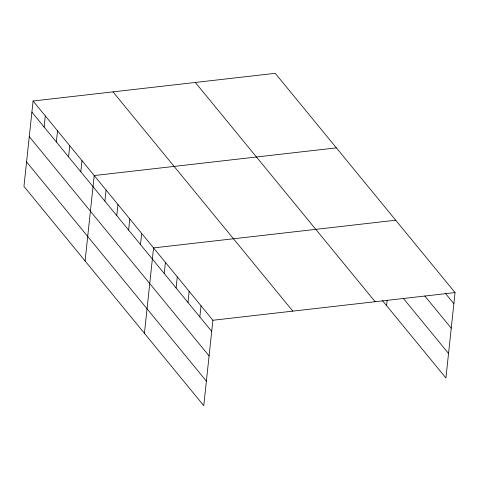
<?xml version="1.0" encoding="UTF-8"?>
<svg xmlns="http://www.w3.org/2000/svg" width="479" height="479" viewBox="0 0 479 479"><rect width="100%" height="100%" fill="white"/><g stroke="black" fill="none" stroke-linecap="round" stroke-linejoin="round"><path stroke-width="0.72" d="M33.081 101.003L23.95 186.421L203.761 405.683L212.892 320.265L33.081 101.003L275.239 73.317L455.05 292.579L445.919 377.997L382.476 300.632M44.116 127.031L45.307 115.912M56.342 141.946L57.534 130.821M68.569 156.855L69.76 145.73M80.801 171.763L81.987 160.639M85.088 260.971L94.213 175.548L336.378 147.867M104.895 201.144L106.081 190.019M116.762 215.616L117.948 204.491M128.629 230.088L129.815 218.963M140.497 244.559L141.682 233.435M144.424 333.324L153.549 247.906L395.714 220.22M164.231 273.503L165.417 262.378M176.098 287.969L177.29 276.85M187.966 302.441L189.157 291.322M199.833 316.912L201.024 305.794M386.583 305.644L387.14 300.441M212.892 320.265L455.05 292.579M445.189 293.124L453.858 303.704M424.765 295.938L451.242 328.217M403.354 298.381L448.542 353.478M195.324 82.454L375.135 301.716M112.99 91.866L292.801 311.128M31.889 112.122L211.7 331.384M29.273 136.641L209.083 355.903M26.573 161.902L206.383 381.164"/></g></svg>
